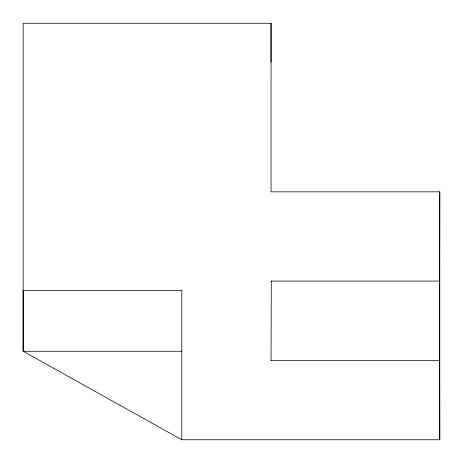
<?xml version="1.0" encoding="UTF-8"?>
<svg xmlns="http://www.w3.org/2000/svg" width="463" height="463" viewBox="0 0 463 463"><rect width="100%" height="100%" fill="white"/><g stroke="black" fill="none" stroke-linecap="round" stroke-linejoin="round"><path stroke-width="0.69" d="M271.277 281.076L271.052 360.405M181.809 439.74L181.809 290.365L23.15 290.365L23.15 351.267L181.809 439.74L439.775 439.74L439.624 360.411M181.809 351.267L23.15 351.267L23.15 23.266L271.052 23.26L271.04 191.832L439.775 191.838L439.624 281.082M439.775 191.838L439.775 439.74M270.872 281.082L439.85 281.082M270.872 360.411L439.844 360.411M439.624 241.42L439.624 400.073M271.04 23.26L271.04 62.164"/></g></svg>
